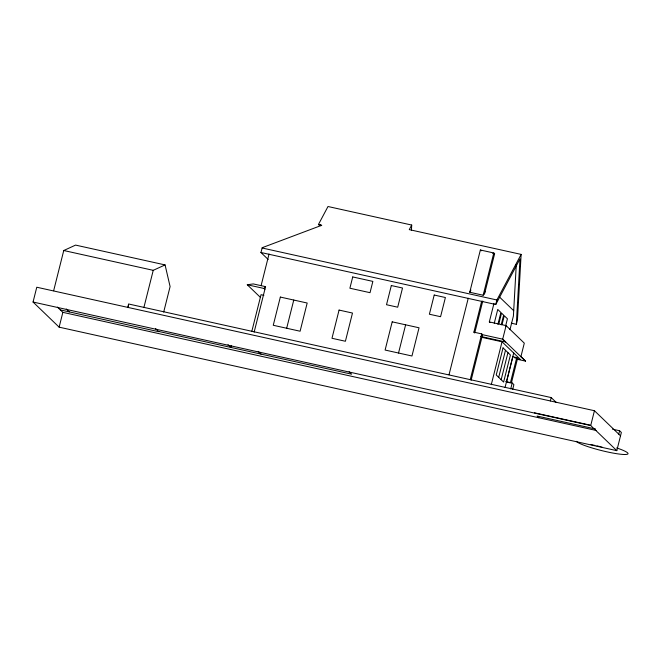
<?xml version="1.0" encoding="UTF-8"?>
<svg xmlns="http://www.w3.org/2000/svg" width="661" height="661" viewBox="0 0 661 661"><rect width="100%" height="100%" fill="white"/><g stroke="black" fill="none" stroke-linecap="round" stroke-linejoin="round"><path stroke-width="0.99" d="M411.431 230.202L411.704 225.046L327.996 206.513L318.42 224.533L320.94 225.715M516.291 264.35L513.407 316.016L509.97 329.674M511.325 323.204L516.34 324.311L519.992 258.905L495.767 304.498L260.93 252.494L262.227 247.685L321.775 225.277L318.42 224.533M411.704 225.046L409.266 229.623L521.124 254.394L517.472 319.8L516.34 324.311M612.54 429.187L619.597 430.749L621.373 432.459L616.804 450.653L59.135 327.162L33.05 302.036L36.768 287.229L594.437 410.721L620.522 435.839M53.648 290.749L63.753 250.519L75.585 245.099L165.068 264.912L170.1 286.577L163.688 312.083M59.135 327.162L62.853 312.347L57.391 307.092M556.355 402.557L551.175 397.567L128.54 303.977L127.937 307.596M128.151 306.754L128.573 305.06M143.867 307.621L153.236 270.332L165.068 264.912M231.251 345.736L230.821 347.422L227.995 344.703M261.095 285.659L269.044 254.014M251.767 331.574L261.037 294.682L263.871 295.31M254.138 332.161L265.565 286.651L253.262 283.924L247.288 284.759L260.566 297.541M286.676 328.253L293.765 300.044M398.533 353.024L405.623 324.815M449.034 374.721L468.252 298.227M485.157 291.501L483.166 295.236L469.748 292.261L480.365 249.998L493.784 252.973L494.626 253.783L484.472 294.211M482.77 301.011L474.738 332.97L473.896 332.161L481.662 301.226M483.166 295.236L493.784 252.973M470.293 379.406L481.72 333.896L473.896 332.161M471.136 380.215L482.571 334.706L481.72 333.896M489.958 322.518L489.322 321.907L493.982 303.366M495.767 304.498L496.898 299.987L521.124 254.394M494.263 323.27L497.733 309.447L500.898 312.496L497.915 324.344M498.848 323.783L501.525 313.107L503.632 315.132L501.195 324.84M502.038 324.625L504.269 315.743L507.425 318.784L505.442 326.683M491.272 384.677L502.038 341.795L481.902 337.341L481.059 336.523L482.571 334.706L502.699 339.167L505.673 341.977L481.059 336.523M489.322 321.907L506.103 325.625L502.699 339.167L525.553 361.121L516.861 359.196M498.691 377.348L505.5 350.264M501.154 379.711L507.954 352.635M505.07 387.412L513.704 353.032M516.737 357.609L510.383 382.901L506.466 382.033L512.82 356.742L516.737 357.609L517.58 358.419L511.474 382.744M510.722 388.883L512.201 382.992L505.673 381.546M512.655 389.519L513.886 384.619L512.201 382.992M550.324 400.954L551.175 397.567M616.804 450.653L590.719 425.527L594.437 410.721M618.746 434.128L619.597 430.749M469.748 292.261L470.938 290.022M247.288 284.759L264.061 288.469L265.565 286.651M492.709 253.361L494.626 253.783M318.569 224.674L321.089 225.236M262.07 247.982L496.898 299.987M63.753 250.519L153.236 270.332M514.646 357.766L517.58 358.419M516.291 358.444L520.24 359.32L502.038 341.795M534.501 412.819L590.099 425.13M33.05 302.036L590.719 425.527M158.433 331.392L351.627 374.176L349.099 371.738M60.325 309.91L158.764 331.715L155.558 328.624M595.561 428.997L537.096 416.05L538.872 417.76M62.853 312.347L596.329 430.485M591.041 444.58L594.95 445.44M596.908 445.878L600.816 446.745M525.553 361.121L520.901 356.684L524.297 343.15L506.103 325.625M480.365 249.998L481.208 250.808M499.716 297.227L513.704 310.695M601.799 446.96L602.278 447.423M260.93 252.494L268.168 259.459M264.061 288.469L264.904 289.287M258.195 351.388L261.029 354.114M66.282 309.009L69.273 311.893M576.375 441.325L577.375 442.192A26.746 3.396 14.1 0 0 617.63 453.843A26.746 3.396 14.1 0 0 616.672 447.91M280.338 297.07L273.257 325.278L300.102 331.227L307.183 303.019L280.338 297.07M339.068 310.075L331.979 338.283L345.406 341.258L352.487 313.05L339.068 310.075M352.726 276.942L349.892 288.221L370.028 292.683L372.862 281.396L352.726 276.942M391.329 285.544L386.511 304.721L397.699 307.2L402.516 288.014L391.329 285.544M392.196 321.841L385.107 350.049L411.96 355.998L419.041 327.782L392.196 321.841M434.211 295.037L429.386 314.223L440.573 316.693L445.39 297.516L434.211 295.037M503.038 347.893L496.237 374.977L503.616 382.083L510.416 354.998L503.038 347.893"/></g></svg>
